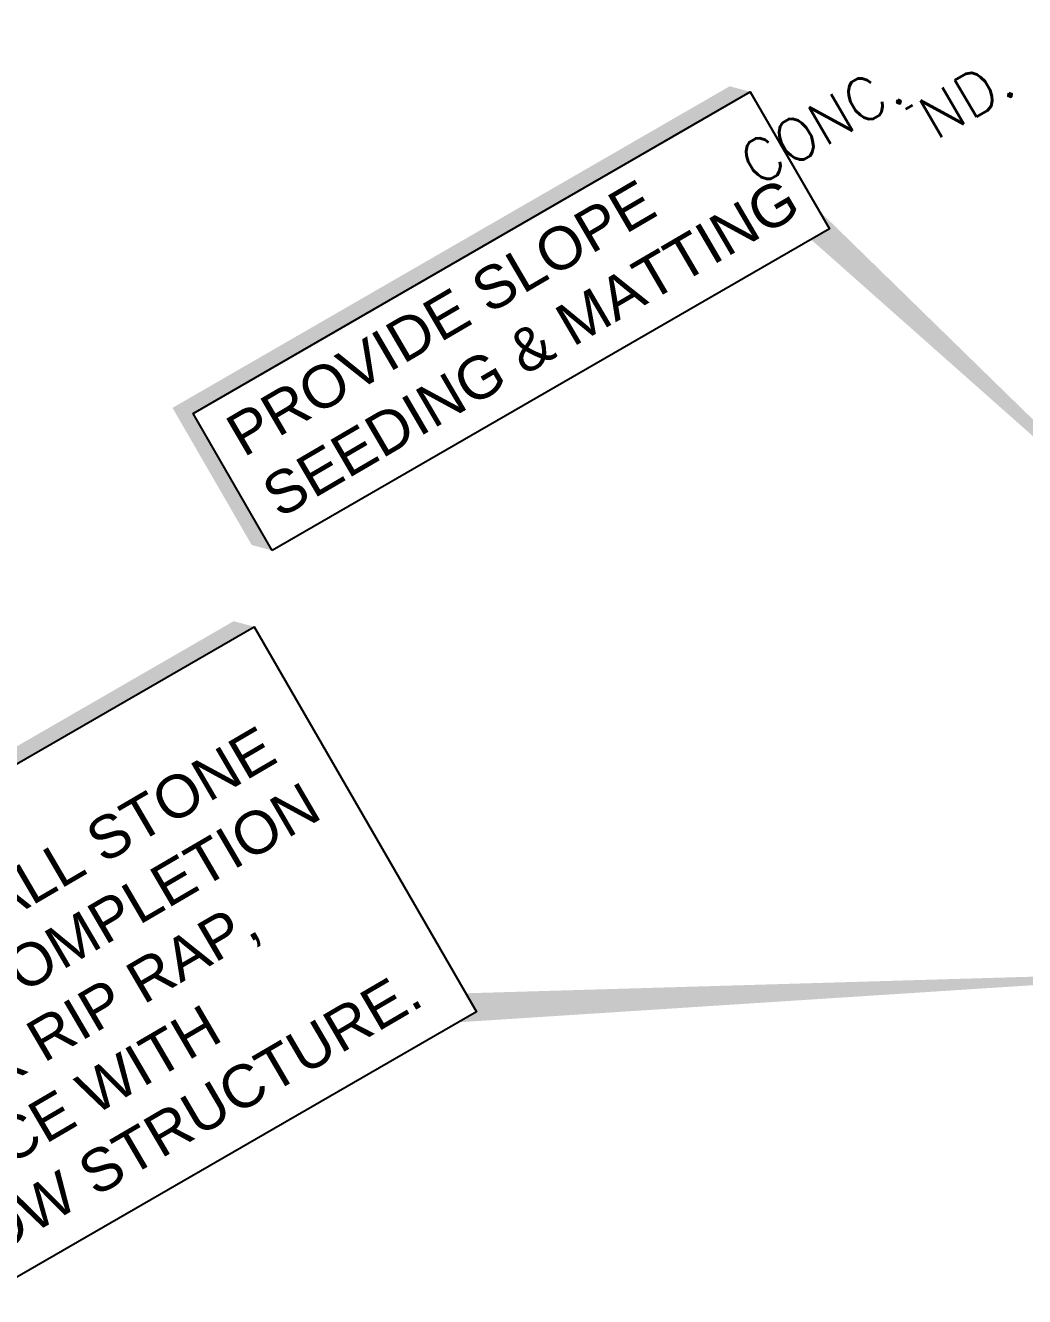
# Model space of a CAD drawing. Header units: feet. Extents: x 23 to 2149517, y -26 to 355304.
# Drawn here: x 2137040 to 2137228, y 340894.4 to 341133.6 of the extents above; entities that cross this region are included whole.
import ezdxf

# ---------------------------------------------------------------- set-up
doc = ezdxf.new("R2010")
doc.units = ezdxf.units.FT
doc.header["$MEASUREMENT"] = 0
for name, color, linetype in [('A-EC-CURLEX-MATTING', 6, 'Continuous'), ('A-EC-TXT', 7, 'Continuous'), ('xhpc023-pt$0$V-PROP-CORN-TEXT', 2, 'Continuous')]:
    doc.layers.add(name, color=color, linetype=linetype)
doc.styles.get("Standard").update_dxf_attribs({"font": 'arial.ttf'})
doc.styles.add('xhpc023-pt$0$L80', font='simplex', dxfattribs={"height": 8})

# ---------------------------------------------------------------- blocks, each defined once
blk = doc.blocks.new('xhpc023-pt')
at = {"layer": 'xhpc023-pt$0$V-PROP-CORN-TEXT', "style": 'xhpc023-pt$0$L80'}
for s, p in [('MON. FND.', (2137178.06, 341092.52)), ('CONC.', (2137177.56, 341103.22))]:
    blk.add_text(s, height=8, rotation=30.3292, dxfattribs=at).set_placement(p)

msp = doc.modelspace()

# ---------------------------------------------------------------- block references
at = {"layer": 'A-EC-CURLEX-MATTING'}
msp.add_blockref('xhpc023-pt', (0, 0), dxfattribs=at)

# ---------------------------------------------------------------- next in the draw order: texts
at = {"layer": 'A-EC-TXT', "char_height": 8, "attachment_point": 1, "rotation": 30.3291, "bg_fill": 3, "box_fill_scale": 1.5, "bg_fill_color": 256, "bg_fill_transparency": 0}
for s, insert, width in [('PROVIDE SLOPE SEEDING & MATTING', (2137076.98, 341059.17, -1), 136.6374), ('AFTER STORM SEWER CONSTRUCTION INSTALL STONE FILTER DAM. UPON COMPLETION OF GROUTED ROCK RIP RAP, INSTALL SILT FENCE WITH STONE OVERFLOW STRUCTURE.', (2136921.64, 340922.7), 184.1888)]:
    msp.add_mtext(s, dxfattribs=dict(at, insert=insert, width=width))

# ---------------------------------------------------------------- next in the draw order: linework, layer by layer
at = {"layer": 'A-EC-TXT', "elevation": -1}
msp.add_lwpolyline([(2137086.41, 341034.83), (2137071.51, 341060.63), (2137176.35, 341121.16), (2137191.25, 341095.35)], close=True, dxfattribs=at)
at = {"layer": 'A-EC-TXT'}
msp.add_lwpolyline([(2136958, 340851.72), (2136916.17, 340924.16), (2137083.01, 341020.49), (2137124.84, 340948.04)], close=True, dxfattribs=at)
for points in [[(2137071.51, 341060.63, -1), (2137067.65, 341061.67, -1), (2137176.35, 341121.16, -1), (2137172.48, 341122.19, -1)], [(2137191.25, 341095.35, -1), (2137264.42, 341025.41, -1), (2137189.25, 341098.82, -1), (2137264.42, 341025.41, -1)], [(2137191.25, 341095.35, -1), (2137264.42, 341025.41, -1), (2137187.78, 341093.35, -1), (2137264.42, 341025.41, -1)], [(2137067.65, 341061.67, -1), (2137071.51, 341060.63, -1), (2137082.55, 341035.86, -1), (2137086.41, 341034.83, -1)], [(2136916.17, 340924.16), (2136912.31, 340925.2), (2137083.01, 341020.49), (2137079.15, 341021.52)], [(2137124.84, 340948.04), (2137275.04, 340955.96), (2137121.37, 340946.04), (2137275.04, 340955.96)], [(2137124.84, 340948.04), (2137275.04, 340955.96), (2137122.84, 340951.5), (2137275.04, 340955.96)]]:
    msp.add_solid(points, dxfattribs=at)

doc.saveas('drawing.dxf')
